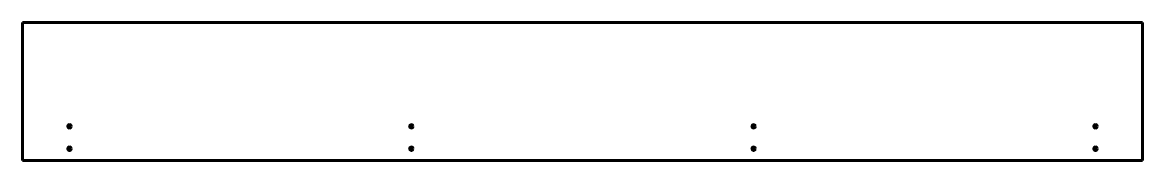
# Model space of a CAD drawing. Header units: millimetres. Extents: x -572 to 1332, y -78 to 156.
import ezdxf

# ---------------------------------------------------------------- set-up
doc = ezdxf.new("R2010")
doc.units = ezdxf.units.MM
doc.linetypes.add('K5LT_BASIC', pattern=[0])
doc.layers.add('Системный слой', color=7, linetype='Continuous')

# ---------------------------------------------------------------- blocks, each defined once
blk = doc.blocks.new('U0')
at = {"layer": 'Системный слой', "color": 5, "linetype": 'K5LT_BASIC', "lineweight": 60, "true_color": 0x0000ff}
for p, q in [((-572, 155.5), (1332, 155.5)), ((-572, -78.5), (-572, 155.5)), ((1332, 155.5), (1332, -78.5)), ((1332, -78.5), (-572, -78.5))]:
    blk.add_line(p, q, dxfattribs=at)

msp = doc.modelspace()

# ---------------------------------------------------------------- linework, layer by layer
at = {"layer": 'Системный слой', "color": 5, "linetype": 'K5LT_BASIC', "lineweight": 60, "true_color": 0x0000ff}
for centre in [(-492, -20.5), (89, -20.5), (671, -20.5), (1252, -20.5), (-492, -58.5), (89, -58.5), (671, -58.5), (1252, -58.5)]:
    msp.add_circle(centre, 3, dxfattribs=at)

# ---------------------------------------------------------------- block references
at = {"layer": 'Системный слой'}
msp.add_blockref('U0', (0, 0), dxfattribs=at)

doc.saveas('drawing.dxf')
